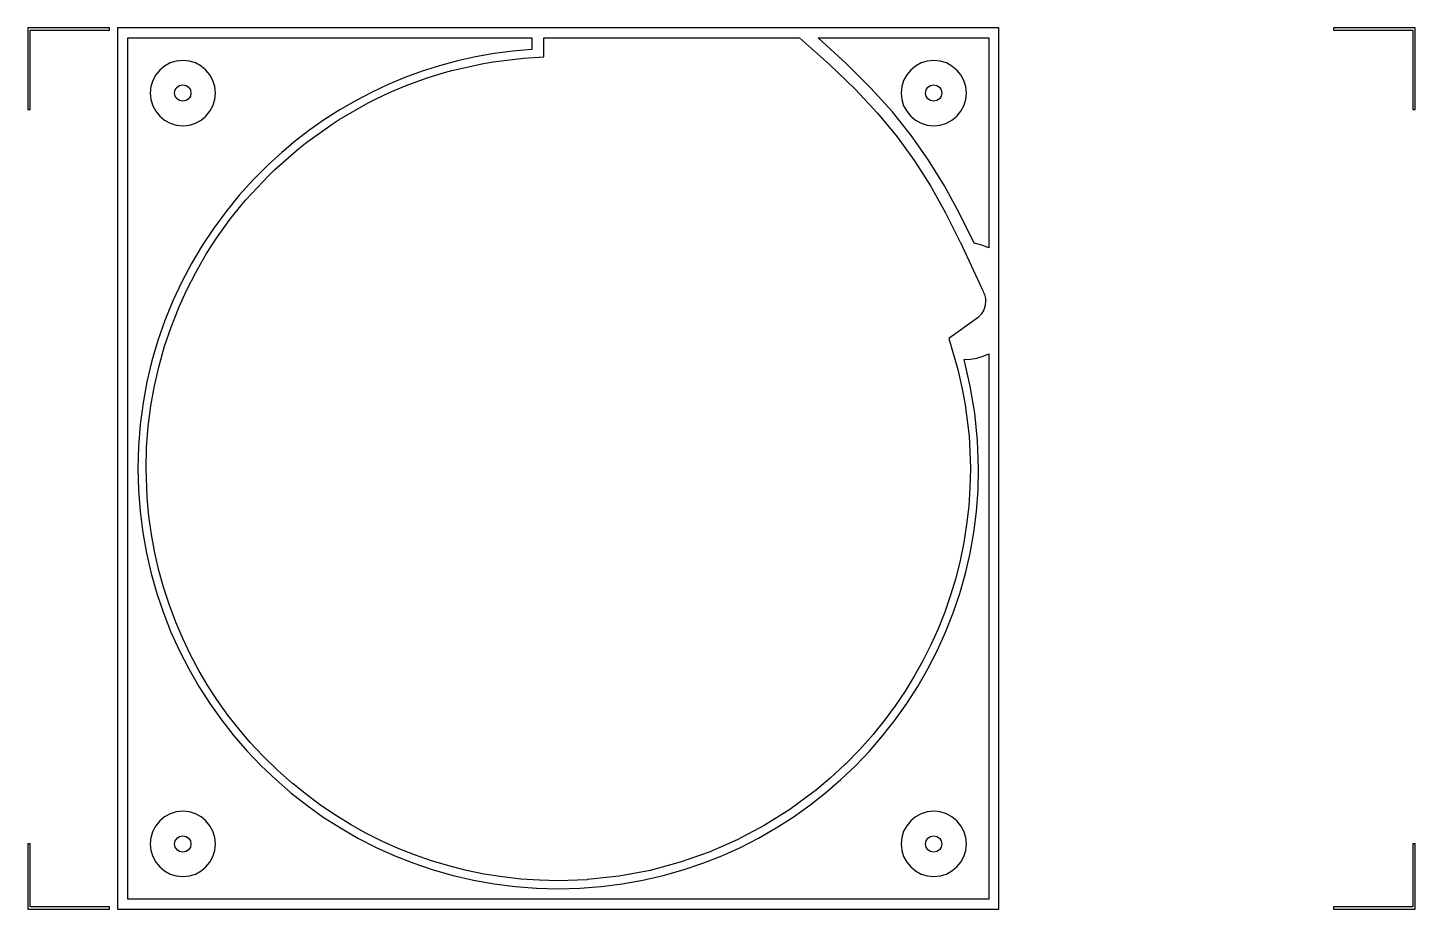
# Model space of a CAD drawing. Extents: x 0 to 17, y 0 to 10.8.
import ezdxf

# ---------------------------------------------------------------- set-up
doc = ezdxf.new("R2010")
doc.units = 0
doc.layers.add('Layer_1', color=7, linetype='CONTINUOUS')

msp = doc.modelspace()

# ---------------------------------------------------------------- linework, layer by layer
at = {"layer": 'Layer_1', "color": 7}
for points in [[(0, 10.800041), (0, 9.800029), (0.028335, 9.800029), (0.028335, 10.771655), (1.000015, 10.771655), (1.000015, 10.800041), (0, 10.800041)], [(16.000008, 10.800042), (16.000008, 10.771654), (16.97169, 10.771654), (16.97169, 9.800027), (17.000023, 9.800027), (17.000023, 10.785821), (17.000023, 10.800042), (16.000008, 10.800042)], [(0, 0.800004), (0, 0.000025), (1.000015, 0.000025), (1.000015, 0.028358), (0.028335, 0.028358), (0.028335, 0.800004), (0, 0.800004)], [(16.97169, 0.800005), (16.97169, 0.028358), (16.000008, 0.028358), (16.000008, 0.000026), (17.000023, 0.000026), (17.000023, 0.800005), (16.97169, 0.800005)]]:
    msp.add_lwpolyline(points, close=True, dxfattribs=at)
for points in [[(1.099991, 10.800015), (1.099991, 0), (11.900006, 0), (11.900006, 6.800012), (11.900006, 6.880764), (11.900006, 8.024757), (11.900006, 8.200043), (11.900006, 10.800015), (1.099991, 10.800015)], [(2.39474, 10.675214), (2.397882, 10.674931), (2.400086, 10.674931), (2.400473, 10.674931), (2.40119, 10.674931), (5.721435, 10.674931), (5.900525, 10.674931), (6.174975, 10.674931), (6.174975, 10.533103), (5.94259, 10.513342), (5.713248, 10.483416), (5.487179, 10.443549), (5.264614, 10.393969), (5.045783, 10.3349), (4.830916, 10.266569), (4.620243, 10.189202), (4.413995, 10.103025), (4.212401, 10.008263), (4.015692, 9.905142), (3.824098, 9.793889), (3.63785, 9.674729), (3.457178, 9.547887), (3.282311, 9.413591), (3.113481, 9.272065), (2.950917, 9.123536), (2.941766, 9.117968), (2.761925, 8.937326), (2.591203, 8.748086), (2.429943, 8.550611), (2.278486, 8.345267), (2.137175, 8.132419), (2.00635, 7.912431), (1.886354, 7.685668), (1.777529, 7.452495), (1.680215, 7.213277), (1.594756, 6.968378), (1.521493, 6.718165), (1.460768, 6.463), (1.412921, 6.20325), (1.378297, 5.939279), (1.357235, 5.671452), (1.350077, 5.400133), (1.356783, 5.135245), (1.376683, 4.873819), (1.409453, 4.61618), (1.454768, 4.362652), (1.512304, 4.11356), (1.581736, 3.869229), (1.662741, 3.629982), (1.754994, 3.396143), (1.85817, 3.168038), (1.971945, 2.945991), (2.095995, 2.730326), (2.229996, 2.521368), (2.373622, 2.31944), (2.52655, 2.124867), (2.688455, 1.937975), (2.859013, 1.759086), (3.037899, 1.588526), (3.22479, 1.426619), (3.41936, 1.273689), (3.621285, 1.13006), (3.830241, 0.996058), (4.045904, 0.872006), (4.267949, 0.758229), (4.496051, 0.655051), (4.729887, 0.562797), (4.969133, 0.481791), (5.213462, 0.412357), (5.462552, 0.35482), (5.716078, 0.309504), (5.973715, 0.276734), (6.235139, 0.256834), (6.500027, 0.250128), (6.764917, 0.256831), (7.026344, 0.276729), (7.283985, 0.309496), (7.537515, 0.35481), (7.786609, 0.412345), (8.030942, 0.481777), (8.270192, 0.562782), (8.504032, 0.655035), (8.732139, 0.758212), (8.954189, 0.871988), (9.169856, 0.996039), (9.378817, 1.130041), (9.580747, 1.273669), (9.775322, 1.426599), (9.962217, 1.588506), (10.141107, 1.759066), (10.31167, 1.937955), (10.473579, 2.124848), (10.626511, 2.319421), (10.770142, 2.521349), (10.904146, 2.730309), (11.028199, 2.945975), (11.141978, 3.168023), (11.245158, 3.396129), (11.337413, 3.629969), (11.418421, 3.869218), (11.487855, 4.113551), (11.545393, 4.362644), (11.59071, 4.616174), (11.623481, 4.873815), (11.643381, 5.135243), (11.650087, 5.400133), (11.638309, 5.742401), (11.604226, 6.079199), (11.548631, 6.409797), (11.472318, 6.733467), (11.552242, 6.738644), (11.629673, 6.752424), (11.704108, 6.774336), (11.775047, 6.803912), (11.775047, 0.125222), (1.225172, 0.125222), (1.225172, 10.674931), (2.39474, 10.675214), (2.39474, 10.675214)], [(6.324905, 10.675496), (6.591528, 10.675496), (6.596269, 10.674988), (9.454706, 10.674988), (9.82155, 10.350866), (10.138109, 10.046887), (10.412325, 9.754569), (10.652139, 9.46543), (10.865495, 9.170989), (11.060335, 8.862765), (11.244601, 8.532275), (11.426237, 8.171039), (11.426632, 8.169543), (11.689121, 7.604385), (11.706484, 7.573572), (11.704621, 7.571257), (11.711786, 7.555936), (11.710291, 7.555653), (11.721314, 7.531179), (11.733828, 7.481954), (11.73538, 7.452685), (11.729611, 7.395802), (11.71306, 7.343424), (11.686861, 7.296603), (11.652147, 7.256396), (11.646525, 7.251601), (11.284431, 6.993743), (11.396604, 6.614564), (11.454702, 6.355492), (11.485845, 6.181417), (11.532589, 5.796669), (11.539095, 5.708475), (11.549842, 5.404756), (11.550124, 5.399958), (11.549842, 5.396984), (11.544541, 5.166486), (11.529049, 4.938647), (11.503589, 4.713689), (11.468382, 4.49183), (11.42365, 4.273292), (11.369613, 4.058296), (11.306495, 3.84706), (11.234515, 3.639807), (11.153896, 3.436757), (11.064859, 3.238129), (10.967626, 3.044145), (10.862419, 2.855025), (10.749458, 2.670989), (10.628966, 2.492258), (10.501164, 2.319052), (10.366273, 2.151592), (10.357894, 2.141725), (10.195385, 1.958643), (10.024299, 1.783656), (10.012558, 1.772192), (9.831093, 1.60476), (9.64159, 1.446256), (9.63718, 1.442785), (9.338542, 1.223015), (9.023759, 1.025206), (8.693959, 0.850488), (8.350269, 0.699991), (7.993817, 0.574843), (7.625731, 0.476174), (7.247138, 0.405112), (6.859166, 0.362788), (6.853212, 0.362393), (6.500104, 0.349933), (6.269247, 0.355119), (6.041055, 0.370528), (5.81575, 0.395939), (5.593553, 0.431127), (5.374685, 0.475871), (5.159367, 0.529948), (4.94782, 0.593134), (4.740267, 0.665208), (4.536928, 0.745946), (4.338024, 0.835125), (4.143777, 0.932523), (3.954408, 1.037916), (3.770139, 1.151083), (3.59119, 1.2718), (3.417783, 1.399844), (3.250139, 1.534993), (3.243689, 1.540448), (3.05859, 1.704657), (2.881762, 1.877627), (2.87421, 1.885343), (2.726826, 2.043993), (2.586276, 2.208856), (2.452787, 2.379705), (2.326584, 2.556315), (2.207893, 2.738459), (2.096941, 2.925912), (1.993954, 3.118448), (1.899159, 3.31584), (1.81278, 3.517863), (1.735046, 3.724291), (1.666181, 3.934898), (1.606412, 4.149457), (1.555966, 4.367743), (1.515068, 4.589531), (1.483945, 4.814593), (1.462823, 5.042704), (1.45009, 5.399947), (1.456799, 5.658882), (1.476388, 5.91449), (1.508539, 6.166452), (1.552936, 6.414451), (1.609261, 6.658169), (1.677197, 6.897288), (1.756427, 7.131489), (1.846634, 7.360454), (1.852091, 7.373298), (1.95083, 7.590658), (2.059403, 7.80242), (2.078641, 7.837808), (2.192059, 8.032351), (2.313789, 8.221289), (2.352209, 8.277623), (2.477478, 8.449796), (2.609737, 8.6164), (2.672245, 8.690263), (2.948183, 8.98654), (3.022211, 9.058089), (3.320308, 9.319971), (3.401943, 9.384958), (3.728428, 9.618509), (3.81541, 9.674456), (4.170834, 9.878297), (4.251366, 9.919253), (4.441727, 10.009301), (4.63639, 10.091561), (4.712733, 10.12083), (4.907835, 10.190185), (5.106577, 10.251691), (5.197417, 10.276716), (5.585583, 10.363807), (5.700732, 10.383596), (6.072692, 10.42874), (6.323219, 10.443678), (6.324927, 10.443678), (6.324927, 10.500346), (6.324927, 10.515558), (6.324905, 10.675496)], [(9.682798, 10.674931), (11.77499, 10.674931), (11.77499, 8.101584), (11.688143, 8.136508), (11.596287, 8.159956), (11.41442, 8.526209), (11.230464, 8.862726), (11.037273, 9.176964), (10.827706, 9.476379), (10.594618, 9.768427), (10.330867, 10.060565), (10.029308, 10.360247), (9.682798, 10.674931), (9.682798, 10.674931)], [(1.900024, 10.399985), (1.81992, 10.391785), (1.745073, 10.368298), (1.677156, 10.331197), (1.61784, 10.282153), (1.568795, 10.222837), (1.531694, 10.15492), (1.508208, 10.080073), (1.500008, 9.999969), (1.508208, 9.919866), (1.531694, 9.845026), (1.568795, 9.777118), (1.61784, 9.717811), (1.677156, 9.668777), (1.745073, 9.631684), (1.81992, 9.608204), (1.900024, 9.600006), (1.980129, 9.608204), (2.054976, 9.631684), (2.122893, 9.668777), (2.182209, 9.717811), (2.231254, 9.777118), (2.268355, 9.845026), (2.291841, 9.919866), (2.300041, 9.999969), (2.291841, 10.080073), (2.268355, 10.15492), (2.231254, 10.222837), (2.182209, 10.282153), (2.122893, 10.331197), (2.054976, 10.368298), (1.980129, 10.391785), (1.900024, 10.399985), (1.900024, 10.399985)], [(11.100027, 10.399985), (11.019923, 10.391785), (10.945076, 10.368298), (10.877159, 10.331197), (10.817843, 10.282153), (10.768798, 10.222837), (10.731697, 10.15492), (10.708211, 10.080073), (10.700011, 9.999969), (10.708211, 9.919866), (10.731697, 9.845026), (10.768798, 9.777118), (10.817843, 9.717811), (10.877159, 9.668777), (10.945076, 9.631684), (11.019923, 9.608204), (11.100027, 9.600006), (11.180132, 9.608204), (11.254978, 9.631684), (11.322896, 9.668777), (11.382212, 9.717811), (11.431256, 9.777118), (11.468357, 9.845026), (11.491843, 9.919866), (11.500044, 9.999969), (11.491843, 10.080073), (11.468357, 10.15492), (11.431256, 10.222837), (11.382212, 10.282153), (11.322896, 10.331197), (11.254978, 10.368298), (11.180132, 10.391785), (11.100027, 10.399985), (11.100027, 10.399985)], [(1.900024, 10.100014), (1.939697, 10.092398), (1.971397, 10.071368), (1.992408, 10.03965), (2.000015, 9.999969), (1.992408, 9.960296), (1.971397, 9.928596), (1.939697, 9.907584), (1.900024, 9.899977), (1.860352, 9.907584), (1.828653, 9.928596), (1.807641, 9.960296), (1.800034, 9.999969), (1.807641, 10.03965), (1.828652, 10.071368), (1.860352, 10.092398), (1.900024, 10.100014), (1.900024, 10.100014)], [(11.100027, 10.100014), (11.139701, 10.092398), (11.1714, 10.071368), (11.192412, 10.03965), (11.200019, 9.999969), (11.192412, 9.960296), (11.1714, 9.928596), (11.139701, 9.907584), (11.100027, 9.899977), (11.060355, 9.907584), (11.028656, 9.928596), (11.007646, 9.960296), (11.000039, 9.999969), (11.007646, 10.03965), (11.028656, 10.071368), (11.060355, 10.092398), (11.100027, 10.100014), (11.100027, 10.100014)], [(1.900024, 1.199981), (1.81992, 1.191781), (1.745073, 1.168294), (1.677156, 1.131193), (1.61784, 1.082149), (1.568795, 1.022833), (1.531694, 0.954916), (1.508208, 0.880069), (1.500008, 0.799965), (1.508208, 0.719862), (1.531694, 0.645022), (1.568795, 0.577113), (1.61784, 0.517807), (1.677156, 0.468772), (1.745073, 0.43168), (1.81992, 0.4082), (1.900024, 0.400002), (1.980129, 0.4082), (2.054976, 0.43168), (2.122893, 0.468772), (2.182209, 0.517807), (2.231254, 0.577113), (2.268355, 0.645022), (2.291841, 0.719862), (2.300041, 0.799965), (2.291841, 0.880069), (2.268355, 0.954916), (2.231254, 1.022833), (2.182209, 1.082149), (2.122893, 1.131193), (2.054976, 1.168294), (1.980129, 1.191781), (1.900024, 1.199981), (1.900024, 1.199981)], [(11.100027, 1.199981), (11.019923, 1.191781), (10.945076, 1.168294), (10.877159, 1.131193), (10.817843, 1.082149), (10.768798, 1.022833), (10.731697, 0.954916), (10.708211, 0.880069), (10.700011, 0.799965), (10.708211, 0.719862), (10.731697, 0.645022), (10.768798, 0.577113), (10.817843, 0.517807), (10.877159, 0.468772), (10.945076, 0.43168), (11.019923, 0.4082), (11.100027, 0.400002), (11.180132, 0.4082), (11.254978, 0.43168), (11.322896, 0.468772), (11.382212, 0.517807), (11.431256, 0.577113), (11.468357, 0.645022), (11.491843, 0.719862), (11.500044, 0.799965), (11.491843, 0.880069), (11.468357, 0.954916), (11.431256, 1.022833), (11.382212, 1.082149), (11.322896, 1.131193), (11.254978, 1.168294), (11.180132, 1.191781), (11.100027, 1.199981), (11.100027, 1.199981)], [(1.900024, 0.900009), (1.939697, 0.892394), (1.971397, 0.871364), (1.992408, 0.839646), (2.000015, 0.799965), (1.992408, 0.760291), (1.971397, 0.728592), (1.939697, 0.70758), (1.900024, 0.699973), (1.860352, 0.70758), (1.828652, 0.728592), (1.807641, 0.760291), (1.800034, 0.799965), (1.807641, 0.839646), (1.828652, 0.871364), (1.860352, 0.892394), (1.900024, 0.900009), (1.900024, 0.900009)], [(11.100027, 0.900009), (11.139701, 0.892394), (11.1714, 0.871363), (11.192412, 0.839645), (11.200019, 0.799965), (11.192412, 0.760291), (11.1714, 0.728592), (11.139701, 0.70758), (11.100027, 0.699973), (11.060355, 0.70758), (11.028656, 0.728592), (11.007646, 0.760291), (11.000039, 0.799965), (11.007646, 0.839645), (11.028656, 0.871363), (11.060355, 0.892394), (11.100027, 0.900009), (11.100027, 0.900009)]]:
    msp.add_lwpolyline(points, dxfattribs=at)

doc.saveas('drawing.dxf')
